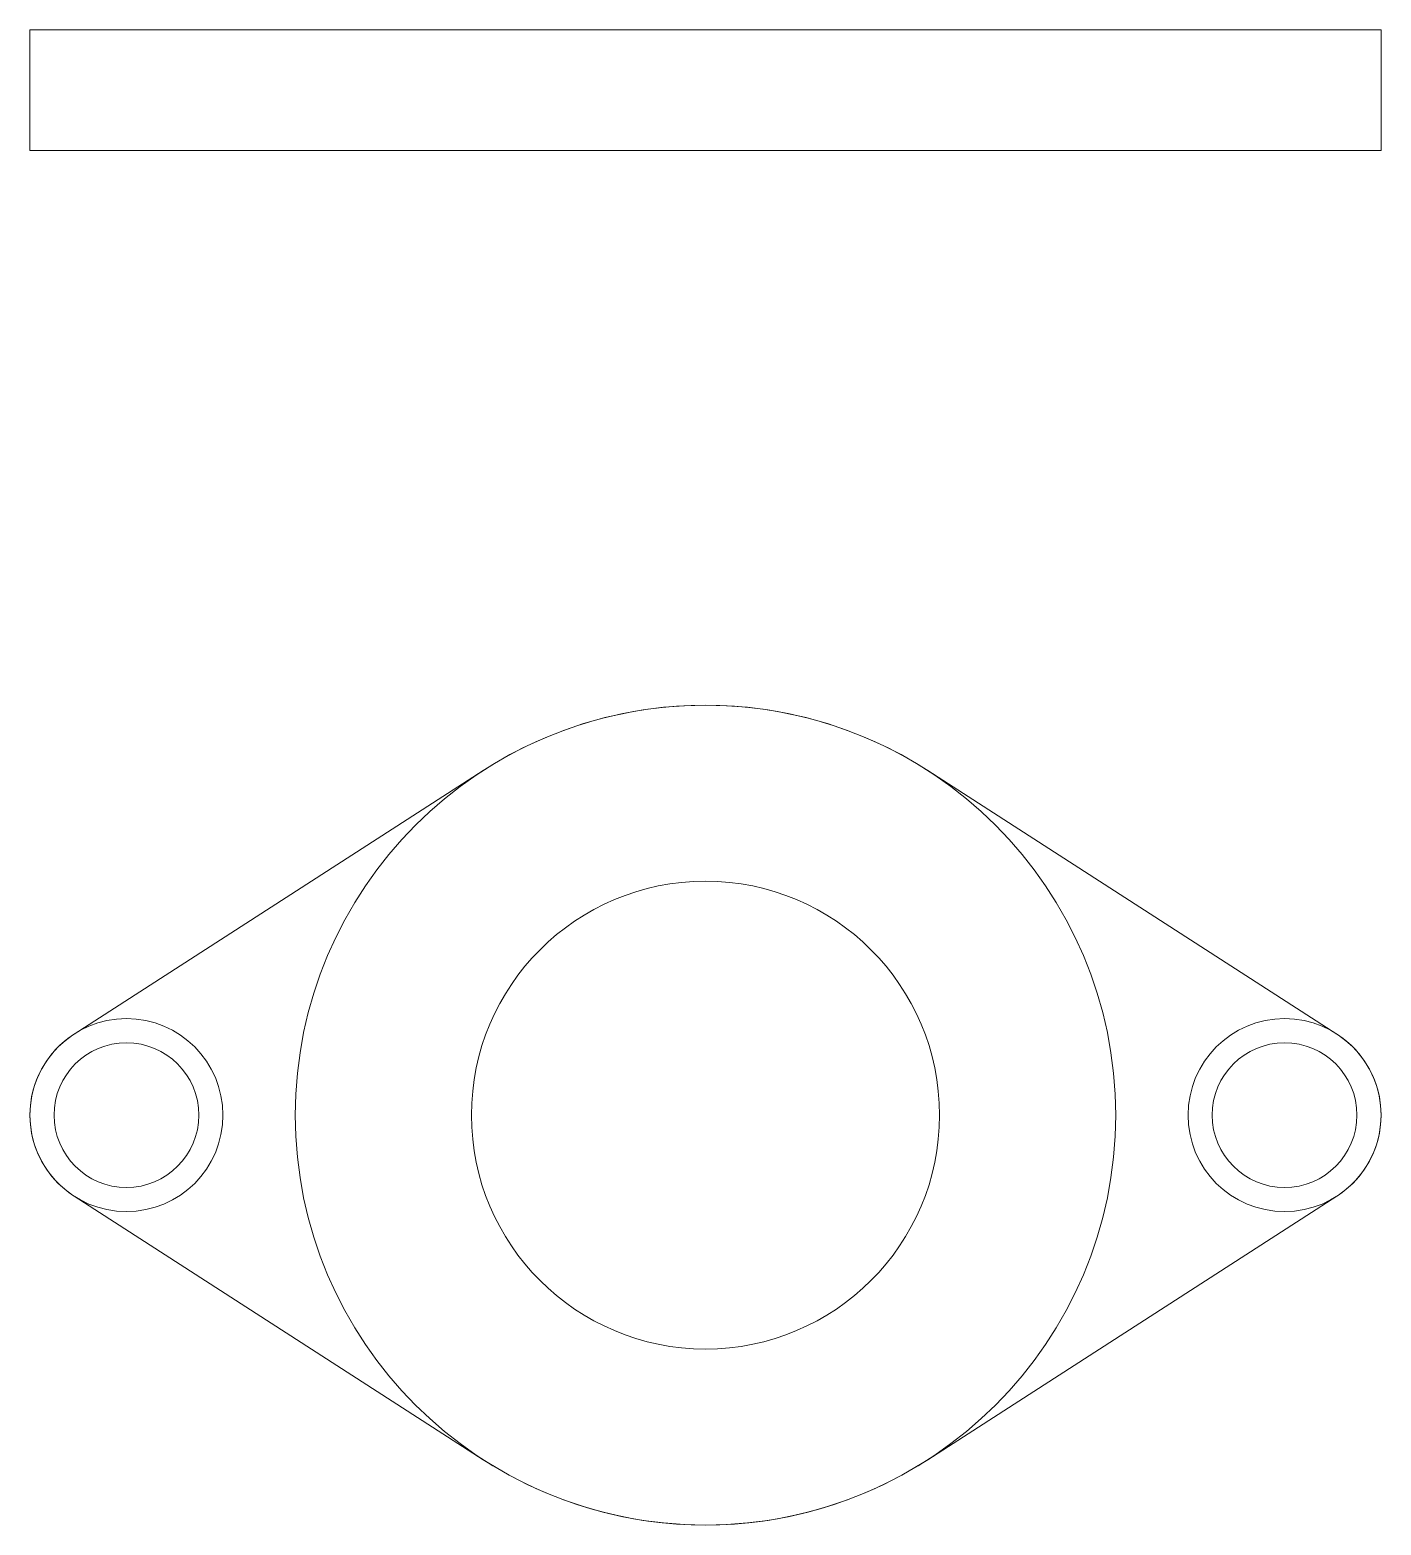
# Model space of a CAD drawing. Extents: x -28 to 28, y -17 to 45.
import ezdxf

# ---------------------------------------------------------------- set-up
doc = ezdxf.new("R2010")
doc.units = 0
for name, color, linetype, lineweight in [('base', 7, 'CONTINUOUS', 0), ('lateral', 7, 'CONTINUOUS', 0), ('referencias-tmp', 7, 'CONTINUOUS', 0)]:
    doc.layers.add(name, color=color, linetype=linetype, lineweight=lineweight)

msp = doc.modelspace()

# ---------------------------------------------------------------- linework, layer by layer
at = {"layer": 'base'}
for p, q in [((-26.167, 3.362), (-9.208, 14.29)), ((26.167, 3.362), (9.208, 14.29)), ((-26.167, -3.362), (-9.208, -14.29)), ((9.208, -14.29), (26.167, -3.362))]:
    msp.add_line(p, q, dxfattribs=at)
for centre, radius in [((0, 0), 9.7), ((-24, 0), 3), ((24, 0), 3)]:
    msp.add_circle(centre, radius, dxfattribs=at)
for centre, radius, start, end in [((0, 0), 17, 57.20283, 122.79717), ((-24, 0), 4, 122.79717, 237.20283), ((24, 0), 4, 302.79717, 57.20283), ((0, 0), 17, 237.20283, 302.79717)]:
    msp.add_arc(centre, radius, start, end, dxfattribs=at)
at = {"layer": 'lateral'}
for p, q in [((-28, 45), (28, 45)), ((-28, 40), (-28, 45)), ((28, 45), (28, 40)), ((28, 40), (-28, 40))]:
    msp.add_line(p, q, dxfattribs=at)
at = {"layer": 'referencias-tmp'}
for centre, radius in [((0, 0), 17), ((-24, 0), 4), ((24, 0), 4)]:
    msp.add_circle(centre, radius, dxfattribs=at)

doc.saveas('drawing.dxf')
